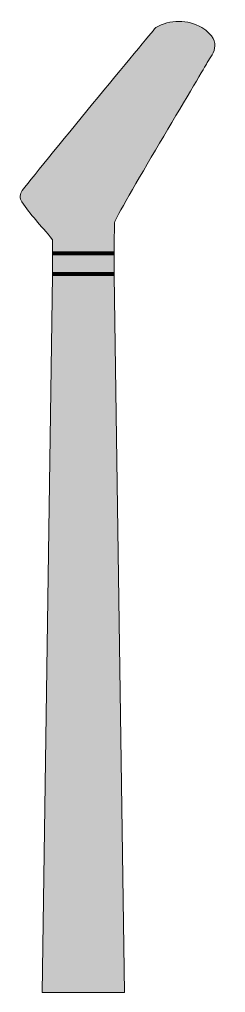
# Model space of a CAD drawing. Header units: millimetres. Extents: x -237 to -97, y -838 to -174.
import ezdxf

# ---------------------------------------------------------------- set-up
doc = ezdxf.new("R2010")
doc.units = ezdxf.units.MM
doc.header["$MEASUREMENT"] = 0
doc.layers.add('Layer 1', color=7, linetype='Continuous')

# ---------------------------------------------------------------- blocks, each defined once
blk = doc.blocks.new('block 5')
at = {"layer": 'Layer 1', "true_color": 0xffffff}
blk.add_hatch(color=7, dxfattribs=at).paths.add_polyline_path([(-172.97, -348.51), (-214.97, -348.51), (-221.98, -838.35), (-165.98, -838.35)])
at = {"layer": 'Layer 1', "lineweight": 0}
blk.add_lwpolyline([(-172.97, -348.51), (-214.97, -348.51), (-221.98, -838.35), (-165.98, -838.35), (-172.97, -348.51)], dxfattribs=at)
blk = doc.blocks.new('block 4')
at = {"layer": 'Layer 1'}
blk.add_blockref('block 5', (0, 0), dxfattribs=at)
blk = doc.blocks.new('block 8')
at = {"layer": 'Layer 1', "true_color": 0x0f30d1}
blk.add_hatch(color=162, dxfattribs=at).paths.add_polyline_path([(-214.98, -332.51), (-214.98, -348.51), (-172.98, -348.51), (-172.98, -332.51)])
at = {"layer": 'Layer 1', "lineweight": 0}
blk.add_lwpolyline([(-214.98, -332.51), (-214.98, -348.51), (-172.98, -348.51), (-172.98, -332.51), (-214.98, -332.51)], dxfattribs=at)
blk = doc.blocks.new('block 7')
at = {"layer": 'Layer 1'}
blk.add_blockref('block 8', (0, 0), dxfattribs=at)
blk = doc.blocks.new('block 9')
at = {"layer": 'Layer 1', "true_color": 0xf23005}
for points in [[(-211.48, -348.51), (-214.98, -348.51), (-214.98, -346.51), (-211.48, -346.51)], [(-204.47, -348.51), (-211.47, -348.51), (-211.47, -346.51), (-204.47, -346.51)], [(-197.47, -348.51), (-204.47, -348.51), (-204.47, -346.51), (-197.47, -346.51)], [(-190.47, -348.51), (-197.47, -348.51), (-197.47, -346.51), (-190.47, -346.51)], [(-183.47, -348.51), (-190.47, -348.51), (-190.47, -346.51), (-183.47, -346.51)], [(-176.47, -348.51), (-183.47, -348.51), (-183.47, -346.51), (-176.47, -346.51)], [(-172.97, -348.51), (-176.47, -348.51), (-176.47, -346.51), (-172.97, -346.51)]]:
    blk.add_hatch(color=20, dxfattribs=at).paths.add_polyline_path(points)
at = {"layer": 'Layer 1', "lineweight": 0}
for points in [[(-211.48, -348.51), (-214.98, -348.51), (-214.98, -346.51), (-211.48, -346.51), (-211.48, -348.51)], [(-204.47, -348.51), (-211.47, -348.51), (-211.47, -346.51), (-204.47, -346.51), (-204.47, -348.51)], [(-197.47, -348.51), (-204.47, -348.51), (-204.47, -346.51), (-197.47, -346.51), (-197.47, -348.51)], [(-190.47, -348.51), (-197.47, -348.51), (-197.47, -346.51), (-190.47, -346.51), (-190.47, -348.51)], [(-183.47, -348.51), (-190.47, -348.51), (-190.47, -346.51), (-183.47, -346.51), (-183.47, -348.51)], [(-176.47, -348.51), (-183.47, -348.51), (-183.47, -346.51), (-176.47, -346.51), (-176.47, -348.51)], [(-172.97, -348.51), (-176.47, -348.51), (-176.47, -346.51), (-172.97, -346.51), (-172.97, -348.51)]]:
    blk.add_lwpolyline(points, dxfattribs=at)
blk = doc.blocks.new('block 10')
at = {"layer": 'Layer 1', "true_color": 0xf23005}
for points in [[(-211.48, -334.51), (-214.98, -334.51), (-214.98, -332.51), (-211.48, -332.51)], [(-204.48, -334.51), (-211.48, -334.51), (-211.48, -332.51), (-204.48, -332.51)], [(-197.48, -334.51), (-204.48, -334.51), (-204.48, -332.51), (-197.48, -332.51)], [(-190.48, -334.51), (-197.48, -334.51), (-197.48, -332.51), (-190.48, -332.51)], [(-183.48, -334.51), (-190.48, -334.51), (-190.48, -332.51), (-183.48, -332.51)], [(-176.48, -334.51), (-183.48, -334.51), (-183.48, -332.51), (-176.48, -332.51)], [(-172.98, -334.51), (-176.48, -334.51), (-176.48, -332.51), (-172.98, -332.51)]]:
    blk.add_hatch(color=20, dxfattribs=at).paths.add_polyline_path(points)
at = {"layer": 'Layer 1', "lineweight": 0}
for points in [[(-211.48, -334.51), (-214.98, -334.51), (-214.98, -332.51), (-211.48, -332.51), (-211.48, -334.51)], [(-204.48, -334.51), (-211.48, -334.51), (-211.48, -332.51), (-204.48, -332.51), (-204.48, -334.51)], [(-197.48, -334.51), (-204.48, -334.51), (-204.48, -332.51), (-197.48, -332.51), (-197.48, -334.51)], [(-190.48, -334.51), (-197.48, -334.51), (-197.48, -332.51), (-190.48, -332.51), (-190.48, -334.51)], [(-183.48, -334.51), (-190.48, -334.51), (-190.48, -332.51), (-183.48, -332.51), (-183.48, -334.51)], [(-176.48, -334.51), (-183.48, -334.51), (-183.48, -332.51), (-176.48, -332.51), (-176.48, -334.51)], [(-172.98, -334.51), (-176.48, -334.51), (-176.48, -332.51), (-172.98, -332.51), (-172.98, -334.51)]]:
    blk.add_lwpolyline(points, dxfattribs=at)
blk = doc.blocks.new('block 6')
at = {"layer": 'Layer 1'}
for name in ['block 7', 'block 10', 'block 9']:
    blk.add_blockref(name, (0, 0), dxfattribs=at)
blk = doc.blocks.new('block 3')
at = {"layer": 'Layer 1', "true_color": 0xffffff}
h = blk.add_hatch(color=7, dxfattribs=at)
edge = h.paths.add_edge_path()
edge.add_spline(control_points=[(-214.98, -332.51), (-214.98, -332.51), (-172.98, -332.51), (-172.98, -332.51), (-172.98, -332.51), (-172.76, -319.28), (-172.72, -312.55), (-171.1, -306.29), (-113.2, -210.05), (-110.06, -204.2), (-106.96, -198.3), (-97, -189.62), (-113.2, -179.18), (-122.76, -173.73), (-135.01, -173.73), (-144.53, -179.18), (-144.53, -179.18), (-218.72, -268.84), (-235.6, -290.53), (-237.37, -292.8), (-237.47, -295.93), (-235.89, -298.33), (-230.12, -307.06), (-223.45, -313.65), (-214.88, -324.18), (-214.88, -324.18), (-214.98, -332.51), (-214.98, -332.51)], knot_values=[0, 0, 0, 0, 1, 1, 1, 2, 2, 2, 3, 3, 3, 4, 4, 4, 5, 5, 5, 6, 6, 6, 7, 7, 7, 8, 8, 8, 9, 9, 9, 9], degree=3, periodic=1)
at = {"layer": 'Layer 1', "lineweight": 0}
blk.add_open_spline([(-214.98, -332.51), (-214.98, -332.51), (-172.98, -332.51), (-172.98, -332.51), (-172.98, -332.51), (-172.76, -319.28), (-172.72, -312.55), (-171.1, -306.29), (-113.2, -210.05), (-110.06, -204.2), (-106.96, -198.3), (-97, -189.62), (-113.2, -179.18), (-122.76, -173.73), (-135.01, -173.73), (-144.53, -179.18), (-144.53, -179.18), (-218.72, -268.84), (-235.6, -290.53), (-237.37, -292.8), (-237.47, -295.93), (-235.89, -298.33), (-230.12, -307.06), (-223.45, -313.65), (-214.88, -324.18), (-214.88, -324.18), (-214.98, -332.51), (-214.98, -332.51)], degree=3, knots=[0, 0, 0, 0, 1, 1, 1, 2, 2, 2, 3, 3, 3, 4, 4, 4, 5, 5, 5, 6, 6, 6, 7, 7, 7, 8, 8, 8, 9, 9, 9, 9], dxfattribs=at)
at = {"layer": 'Layer 1'}
for name in ['block 6', 'block 4']:
    blk.add_blockref(name, (0, 0), dxfattribs=at)
blk = doc.blocks.new('block 2')
at = {"layer": 'Layer 1'}
blk.add_blockref('block 3', (0, 0), dxfattribs=at)

msp = doc.modelspace()

# ---------------------------------------------------------------- block references
at = {"layer": 'Layer 1'}
msp.add_blockref('block 2', (0, 0), dxfattribs=at)

doc.saveas('drawing.dxf')
